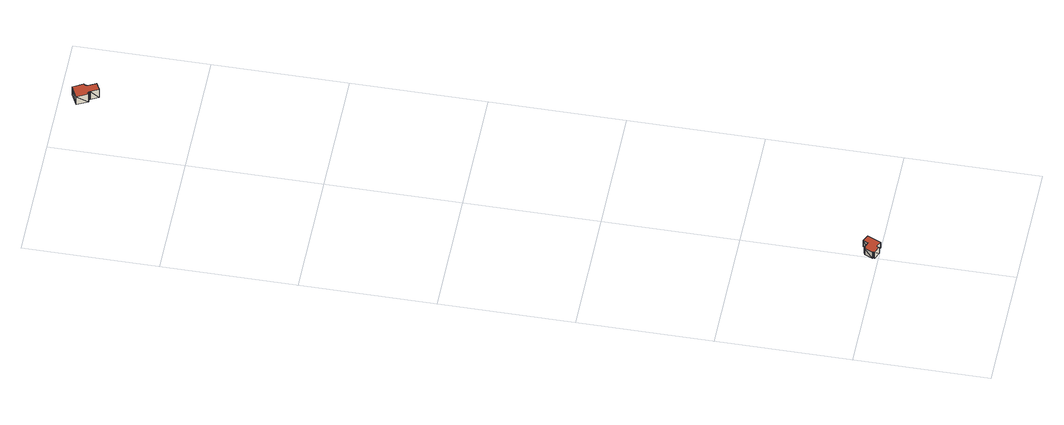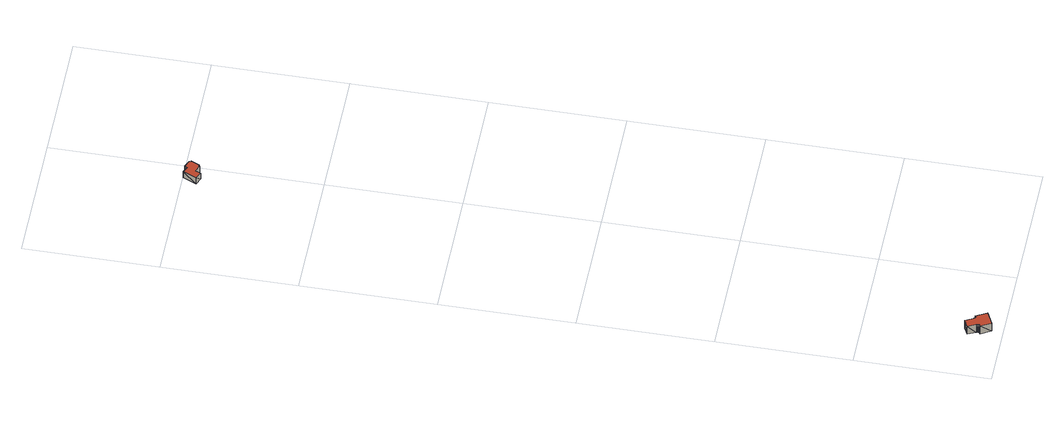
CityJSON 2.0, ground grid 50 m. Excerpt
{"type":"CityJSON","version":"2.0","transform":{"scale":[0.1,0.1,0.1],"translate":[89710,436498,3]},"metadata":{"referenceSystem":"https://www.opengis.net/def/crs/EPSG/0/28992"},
"CityObjects":{
"building1":{"type":"Building","attributes":{"+height_valid":1,"+groundHeight":3,"measuredHeight":6,"+function":"Office","+org_car_parking_spaces":20,"+total_area":24,"+min_car_parking_spaces":0},"geometry":[{"type":"MultiSurface","lod":"1.2","boundaries":[[[0,1,2,3,4,5,6,7,8,9,10,11]],[[12,13,14,15,16,17,18,19,20,21,22,23]],[[0,13,12]],[[0,1,13]],[[1,14,13]],[[1,2,14]],[[2,15,14]],[[2,3,15]],[[3,16,15]],[[3,4,16]],[[4,17,16]],[[4,5,17]],[[5,18,17]],[[5,6,18]],[[6,19,18]],[[6,7,19]],[[7,20,19]],[[7,8,20]],[[8,21,20]],[[8,9,21]],[[9,22,21]],[[9,10,22]],[[10,23,22]],[[10,11,23]],[[11,12,23]],[[11,0,12]]],"semantics":{"surfaces":[{"type":"GroundSurface"},{"type":"RoofSurface"},{"type":"WallSurface"}],"values":[0,1,2,2,2,2,2,2,2,2,2,2,2,2,2,2,2,2,2,2,2,2,2,2,2,2]}}]},
"building2":{"type":"Building","attributes":{"+height_valid":1,"+groundHeight":3,"measuredHeight":7,"+function":"Industry","+org_car_parking_spaces":20,"+total_area":19,"+min_car_parking_spaces":0},"geometry":[{"type":"MultiSurface","lod":"1.2","boundaries":[[[24,25,26,27,28,29,30,31,32,33,34,35,36,37,38,39]],[[40,41,42,43,44,45,46,47,48,49,50,51,52,53,54,55]],[[24,41,40]],[[24,25,41]],[[25,42,41]],[[25,26,42]],[[26,43,42]],[[26,27,43]],[[27,44,43]],[[27,28,44]],[[28,45,44]],[[28,29,45]],[[29,46,45]],[[29,30,46]],[[30,47,46]],[[30,31,47]],[[31,48,47]],[[31,32,48]],[[32,49,48]],[[32,33,49]],[[33,50,49]],[[33,34,50]],[[34,51,50]],[[34,35,51]],[[35,52,51]],[[35,36,52]],[[36,53,52]],[[36,37,53]],[[37,54,53]],[[37,38,54]],[[38,55,54]],[[38,39,55]],[[39,40,55]],[[39,24,40]]],"semantics":{"surfaces":[{"type":"GroundSurface"},{"type":"RoofSurface"},{"type":"WallSurface"}],"values":[0,1,2,2,2,2,2,2,2,2,2,2,2,2,2,2,2,2,2,2,2,2,2,2,2,2,2,2,2,2,2,2,2,2]}}]}
},
"vertices":[
[78,53,0],[56,3,0],[34,13,0],[29,3,0],[3,14,0],[5,19,0],[1,21,0],[15,53,0],[20,51,0],[22,55,0],[45,45,0],[53,65,0],[78,53,30],[56,3,30],[34,13,30],[29,3,30],[3,14,30],[5,19,30],[1,21,30],[15,53,30],[20,51,30],[22,55,30],[45,45,30],[53,65,30],
[269,2959,0],[290,2920,0],[284,2916,0],[286,2912,0],[283,2911,0],[286,2907,0],[285,2906,0],[300,2876,0],[273,2861,0],[257,2892,0],[256,2892,0],[254,2896,0],[251,2895,0],[249,2898,0],[244,2895,0],[223,2935,0],[269,2959,40],[290,2920,40],[284,2916,40],[286,2912,40],[283,2911,40],[286,2907,40],[285,2906,40],[300,2876,40],[273,2861,40],[257,2892,40],[256,2892,40],[254,2896,40],[251,2895,40],[249,2898,40],[244,2895,40],[223,2935,40]
]}
